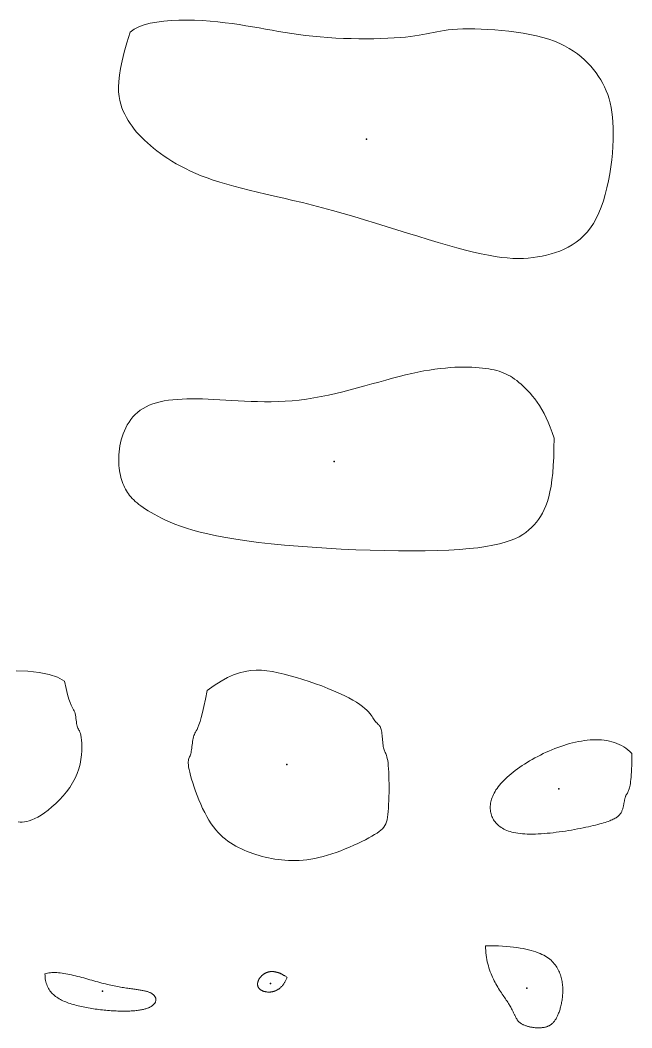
# Model space of a CAD drawing. Header units: millimetres. Extents: x 5 to 144, y 86 to 145.
# Drawn here: x 43.6 to 78.5, y 87.1 to 144.6 of the extents above; entities that cross this region are included whole.
import ezdxf

# ---------------------------------------------------------------- set-up
doc = ezdxf.new("R2010")
doc.units = ezdxf.units.MM
doc.layers.add('CONTOURS', color=1, linetype='Continuous')
doc.layers.add('DIMENSIONS', color=5, linetype='Continuous')

msp = doc.modelspace()

# ---------------------------------------------------------------- linework, layer by layer
at = {"layer": 'CONTOURS', "lineweight": 5}
for points in [[(49.839, 143.936), (49.655, 143.335), (49.504, 142.793), (49.385, 142.305), (49.294, 141.866), (49.231, 141.473), (49.193, 141.12), (49.177, 140.805), (49.182, 140.521), (49.206, 140.265), (49.247, 140.032), (49.301, 139.819), (49.369, 139.62), (49.446, 139.431), (49.532, 139.248), (49.625, 139.07), (49.726, 138.897), (49.835, 138.727), (49.952, 138.56), (50.076, 138.397), (50.209, 138.236), (50.349, 138.078), (50.498, 137.922), (50.655, 137.768), (50.82, 137.615), (50.993, 137.464), (51.175, 137.314), (51.365, 137.164), (51.564, 137.014), (51.772, 136.865), (51.991, 136.718), (52.222, 136.571), (52.465, 136.427), (52.721, 136.284), (52.991, 136.144), (53.276, 136.006), (53.577, 135.872), (53.894, 135.74), (54.229, 135.612), (54.582, 135.488), (54.955, 135.368), (55.347, 135.252), (55.758, 135.139), (56.188, 135.028), (56.636, 134.918), (57.102, 134.807), (57.585, 134.694), (58.084, 134.579), (58.599, 134.459), (59.13, 134.334), (59.675, 134.203), (60.234, 134.064), (60.807, 133.917), (61.393, 133.759), (61.991, 133.591), (62.599, 133.414), (63.213, 133.23), (63.83, 133.042), (64.446, 132.851), (65.058, 132.659), (65.664, 132.469), (66.259, 132.284), (66.841, 132.104), (67.406, 131.933), (67.951, 131.773), (68.472, 131.625), (68.967, 131.492), (69.432, 131.376), (69.868, 131.278), (70.276, 131.197), (70.659, 131.131), (71.019, 131.081), (71.359, 131.046), (71.68, 131.024), (71.985, 131.016), (72.277, 131.021), (72.556, 131.037), (72.827, 131.065), (73.09, 131.103), (73.348, 131.151), (73.603, 131.208), (73.857, 131.275), (74.108, 131.352), (74.355, 131.442), (74.598, 131.545), (74.836, 131.663), (75.067, 131.797), (75.291, 131.948), (75.507, 132.119), (75.714, 132.309), (75.911, 132.522), (76.097, 132.757), (76.271, 133.017), (76.433, 133.303), (76.581, 133.615), (76.716, 133.95), (76.838, 134.304), (76.947, 134.674), (77.044, 135.056), (77.129, 135.448), (77.202, 135.844), (77.263, 136.243), (77.313, 136.64), (77.351, 137.031), (77.379, 137.414), (77.396, 137.784), (77.402, 138.138), (77.398, 138.473), (77.384, 138.79), (77.36, 139.089), (77.326, 139.372), (77.282, 139.641), (77.228, 139.895), (77.163, 140.138), (77.089, 140.37), (77.004, 140.592), (76.909, 140.806), (76.804, 141.013), (76.689, 141.215), (76.564, 141.413), (76.429, 141.607), (76.283, 141.799), (76.125, 141.987), (75.955, 142.171), (75.772, 142.35), (75.575, 142.524), (75.363, 142.692), (75.134, 142.852), (74.89, 143.006), (74.627, 143.15), (74.347, 143.286), (74.047, 143.412), (73.726, 143.528), (73.385, 143.633), (73.024, 143.727), (72.646, 143.809), (72.256, 143.881), (71.857, 143.943), (71.453, 143.995), (71.048, 144.038), (70.646, 144.071), (70.251, 144.096), (69.867, 144.113), (69.497, 144.121), (69.145, 144.122), (68.815, 144.116), (68.512, 144.103), (68.237, 144.084), (67.986, 144.059), (67.756, 144.03), (67.542, 143.997), (67.338, 143.96), (67.141, 143.922), (66.945, 143.881), (66.747, 143.841), (66.541, 143.8), (66.323, 143.76), (66.089, 143.722), (65.833, 143.687), (65.552, 143.655), (65.24, 143.627), (64.9, 143.604), (64.535, 143.585), (64.148, 143.572), (63.743, 143.563), (63.323, 143.56), (62.892, 143.562), (62.453, 143.569), (62.01, 143.583), (61.565, 143.602), (61.124, 143.628), (60.688, 143.66), (60.261, 143.698), (59.848, 143.743), (59.447, 143.794), (59.058, 143.851), (58.677, 143.911), (58.302, 143.975), (57.932, 144.041), (57.563, 144.108), (57.194, 144.175), (56.822, 144.241), (56.445, 144.305), (56.06, 144.366), (55.666, 144.423), (55.26, 144.476), (54.839, 144.522), (54.404, 144.561), (53.96, 144.592), (53.51, 144.612), (53.061, 144.621), (52.617, 144.617), (52.182, 144.598), (51.763, 144.563), (51.364, 144.511), (50.989, 144.44), (50.645, 144.348), (50.335, 144.235), (50.065, 144.098), (49.839, 143.936)], [(74.025, 120.762), (73.921, 121.083), (73.812, 121.384), (73.697, 121.666), (73.577, 121.929), (73.454, 122.175), (73.327, 122.403), (73.197, 122.616), (73.066, 122.814), (72.933, 122.997), (72.799, 123.166), (72.665, 123.323), (72.532, 123.468), (72.399, 123.602), (72.269, 123.725), (72.141, 123.84), (72.016, 123.945), (71.893, 124.043), (71.773, 124.133), (71.653, 124.215), (71.533, 124.291), (71.412, 124.359), (71.289, 124.422), (71.163, 124.479), (71.034, 124.53), (70.9, 124.576), (70.76, 124.617), (70.614, 124.653), (70.46, 124.686), (70.298, 124.714), (70.127, 124.739), (69.945, 124.761), (69.753, 124.78), (69.551, 124.796), (69.337, 124.808), (69.112, 124.815), (68.877, 124.817), (68.63, 124.813), (68.373, 124.804), (68.104, 124.788), (67.825, 124.765), (67.534, 124.735), (67.232, 124.697), (66.919, 124.651), (66.595, 124.596), (66.259, 124.531), (65.912, 124.457), (65.554, 124.372), (65.186, 124.279), (64.808, 124.179), (64.422, 124.074), (64.028, 123.964), (63.628, 123.852), (63.223, 123.739), (62.813, 123.627), (62.399, 123.517), (61.983, 123.41), (61.565, 123.309), (61.147, 123.215), (60.729, 123.129), (60.312, 123.053), (59.898, 122.989), (59.487, 122.937), (59.08, 122.898), (58.676, 122.869), (58.278, 122.852), (57.884, 122.843), (57.495, 122.841), (57.112, 122.847), (56.735, 122.857), (56.364, 122.872), (56, 122.89), (55.643, 122.91), (55.293, 122.931), (54.951, 122.951), (54.617, 122.97), (54.291, 122.986), (53.974, 122.998), (53.666, 123.005), (53.368, 123.006), (53.078, 123.003), (52.799, 122.993), (52.529, 122.976), (52.269, 122.953), (52.02, 122.921), (51.78, 122.883), (51.552, 122.835), (51.334, 122.779), (51.127, 122.714), (50.931, 122.639), (50.746, 122.554), (50.573, 122.458), (50.411, 122.352), (50.262, 122.234), (50.123, 122.106), (49.996, 121.969), (49.879, 121.823), (49.773, 121.671), (49.677, 121.512), (49.591, 121.349), (49.513, 121.181), (49.445, 121.01), (49.386, 120.837), (49.335, 120.662), (49.292, 120.488), (49.257, 120.315), (49.228, 120.144), (49.207, 119.975), (49.193, 119.811), (49.185, 119.651), (49.183, 119.495), (49.186, 119.343), (49.195, 119.195), (49.209, 119.052), (49.229, 118.913), (49.252, 118.778), (49.28, 118.647), (49.313, 118.521), (49.348, 118.399), (49.388, 118.281), (49.43, 118.168), (49.476, 118.059), (49.524, 117.954), (49.574, 117.854), (49.627, 117.757), (49.683, 117.665), (49.743, 117.575), (49.808, 117.487), (49.879, 117.402), (49.955, 117.317), (50.039, 117.233), (50.13, 117.149), (50.229, 117.065), (50.337, 116.98), (50.455, 116.893), (50.584, 116.803), (50.723, 116.711), (50.875, 116.616), (51.039, 116.516), (51.216, 116.413), (51.41, 116.306), (51.623, 116.196), (51.856, 116.084), (52.113, 115.97), (52.396, 115.856), (52.706, 115.741), (53.048, 115.627), (53.422, 115.514), (53.832, 115.402), (54.279, 115.294), (54.767, 115.188), (55.298, 115.086), (55.873, 114.989), (56.497, 114.897), (57.168, 114.811), (57.884, 114.731), (58.636, 114.657), (59.419, 114.59), (60.224, 114.53), (61.046, 114.477), (61.877, 114.432), (62.71, 114.395), (63.538, 114.365), (64.355, 114.344), (65.154, 114.332), (65.927, 114.328), (66.668, 114.334), (67.37, 114.349), (68.026, 114.374), (68.629, 114.408), (69.179, 114.453), (69.678, 114.507), (70.13, 114.571), (70.538, 114.643), (70.905, 114.725), (71.234, 114.815), (71.529, 114.913), (71.792, 115.019), (72.026, 115.133), (72.236, 115.255), (72.424, 115.383), (72.592, 115.519), (72.746, 115.661), (72.886, 115.809), (73.018, 115.964), (73.142, 116.126), (73.258, 116.297), (73.367, 116.481), (73.469, 116.681), (73.562, 116.9), (73.648, 117.14), (73.725, 117.404), (73.794, 117.697), (73.854, 118.019), (73.906, 118.376), (73.948, 118.768), (73.981, 119.2), (74.006, 119.674), (74.02, 120.194), (74.025, 120.762)], [(54.225, 106.358), (54.134, 105.863), (54.048, 105.445), (53.969, 105.097), (53.896, 104.811), (53.828, 104.58), (53.766, 104.396), (53.709, 104.251), (53.658, 104.138), (53.612, 104.049), (53.57, 103.977), (53.534, 103.914), (53.502, 103.852), (53.475, 103.784), (53.451, 103.708), (53.432, 103.625), (53.415, 103.536), (53.4, 103.443), (53.387, 103.347), (53.376, 103.251), (53.365, 103.156), (53.354, 103.062), (53.342, 102.972), (53.329, 102.888), (53.314, 102.81), (53.296, 102.741), (53.276, 102.681), (53.255, 102.627), (53.233, 102.577), (53.211, 102.529), (53.191, 102.478), (53.175, 102.424), (53.162, 102.362), (53.155, 102.29), (53.154, 102.206), (53.161, 102.106), (53.176, 101.988), (53.201, 101.849), (53.238, 101.687), (53.285, 101.502), (53.342, 101.299), (53.409, 101.08), (53.485, 100.848), (53.57, 100.608), (53.661, 100.362), (53.76, 100.113), (53.865, 99.865), (53.975, 99.621), (54.091, 99.385), (54.21, 99.159), (54.333, 98.947), (54.458, 98.752), (54.587, 98.571), (54.719, 98.405), (54.853, 98.252), (54.991, 98.112), (55.131, 97.982), (55.273, 97.864), (55.419, 97.754), (55.567, 97.653), (55.718, 97.559), (55.871, 97.471), (56.027, 97.389), (56.186, 97.312), (56.347, 97.238), (56.511, 97.169), (56.677, 97.104), (56.846, 97.044), (57.017, 96.987), (57.191, 96.935), (57.367, 96.887), (57.546, 96.843), (57.727, 96.804), (57.911, 96.769), (58.098, 96.738), (58.287, 96.711), (58.479, 96.688), (58.673, 96.671), (58.871, 96.659), (59.073, 96.653), (59.278, 96.653), (59.487, 96.661), (59.701, 96.675), (59.92, 96.698), (60.144, 96.73), (60.374, 96.77), (60.609, 96.82), (60.85, 96.88), (61.097, 96.95), (61.348, 97.029), (61.602, 97.117), (61.855, 97.211), (62.107, 97.31), (62.354, 97.413), (62.595, 97.519), (62.827, 97.625), (63.049, 97.732), (63.258, 97.837), (63.452, 97.939), (63.629, 98.036), (63.787, 98.128), (63.925, 98.215), (64.045, 98.299), (64.149, 98.382), (64.237, 98.466), (64.311, 98.554), (64.373, 98.647), (64.423, 98.748), (64.465, 98.859), (64.498, 98.982), (64.524, 99.12), (64.545, 99.274), (64.562, 99.446), (64.576, 99.639), (64.588, 99.848), (64.597, 100.07), (64.604, 100.302), (64.608, 100.54), (64.61, 100.781), (64.609, 101.02), (64.606, 101.254), (64.6, 101.479), (64.591, 101.692), (64.58, 101.889), (64.567, 102.067), (64.551, 102.222), (64.532, 102.354), (64.512, 102.466), (64.49, 102.561), (64.467, 102.641), (64.444, 102.709), (64.42, 102.768), (64.397, 102.822), (64.374, 102.871), (64.352, 102.92), (64.332, 102.971), (64.313, 103.026), (64.296, 103.089), (64.282, 103.161), (64.27, 103.241), (64.259, 103.327), (64.25, 103.418), (64.241, 103.512), (64.233, 103.608), (64.224, 103.703), (64.215, 103.798), (64.204, 103.889), (64.192, 103.975), (64.178, 104.056), (64.162, 104.128), (64.143, 104.192), (64.121, 104.246), (64.096, 104.294), (64.07, 104.335), (64.041, 104.372), (64.01, 104.406), (63.978, 104.439), (63.944, 104.47), (63.91, 104.503), (63.874, 104.539), (63.838, 104.578), (63.801, 104.623), (63.764, 104.674), (63.727, 104.733), (63.686, 104.799), (63.639, 104.872), (63.584, 104.952), (63.518, 105.038), (63.439, 105.131), (63.345, 105.23), (63.232, 105.335), (63.099, 105.445), (62.943, 105.561), (62.761, 105.682), (62.55, 105.808), (62.31, 105.938), (62.043, 106.072), (61.751, 106.208), (61.438, 106.345), (61.109, 106.48), (60.766, 106.614), (60.413, 106.744), (60.054, 106.869), (59.692, 106.988), (59.331, 107.099), (58.974, 107.201), (58.625, 107.293), (58.288, 107.373), (57.962, 107.438), (57.645, 107.487), (57.334, 107.515), (57.025, 107.52), (56.714, 107.499), (56.399, 107.448), (56.076, 107.365), (55.742, 107.247), (55.393, 107.09), (55.026, 106.892), (54.638, 106.649), (54.225, 106.358)], [(78.464, 102.756), (78.355, 102.865), (78.242, 102.965), (78.124, 103.056), (78.001, 103.139), (77.874, 103.214), (77.742, 103.28), (77.607, 103.339), (77.468, 103.39), (77.326, 103.433), (77.18, 103.469), (77.032, 103.498), (76.88, 103.52), (76.726, 103.535), (76.569, 103.544), (76.41, 103.547), (76.249, 103.543), (76.086, 103.534), (75.922, 103.519), (75.756, 103.499), (75.589, 103.473), (75.421, 103.442), (75.253, 103.407), (75.084, 103.366), (74.914, 103.322), (74.744, 103.273), (74.575, 103.22), (74.405, 103.163), (74.237, 103.103), (74.069, 103.039), (73.902, 102.971), (73.736, 102.901), (73.572, 102.828), (73.41, 102.752), (73.25, 102.673), (73.092, 102.593), (72.936, 102.51), (72.784, 102.425), (72.634, 102.338), (72.487, 102.249), (72.344, 102.16), (72.205, 102.069), (72.07, 101.977), (71.939, 101.884), (71.812, 101.79), (71.69, 101.696), (71.573, 101.602), (71.461, 101.508), (71.355, 101.414), (71.254, 101.32), (71.159, 101.226), (71.07, 101.133), (70.987, 101.041), (70.91, 100.949), (70.839, 100.859), (70.773, 100.768), (70.713, 100.679), (70.659, 100.591), (70.609, 100.503), (70.565, 100.416), (70.526, 100.33), (70.492, 100.245), (70.463, 100.161), (70.438, 100.078), (70.419, 99.996), (70.403, 99.916), (70.393, 99.836), (70.386, 99.757), (70.384, 99.68), (70.387, 99.604), (70.393, 99.529), (70.403, 99.455), (70.417, 99.382), (70.434, 99.311), (70.456, 99.242), (70.481, 99.173), (70.509, 99.107), (70.541, 99.041), (70.576, 98.978), (70.616, 98.916), (70.659, 98.855), (70.706, 98.797), (70.758, 98.741), (70.813, 98.686), (70.873, 98.634), (70.937, 98.584), (71.006, 98.537), (71.079, 98.491), (71.158, 98.449), (71.24, 98.409), (71.328, 98.371), (71.421, 98.336), (71.519, 98.304), (71.622, 98.275), (71.731, 98.249), (71.845, 98.226), (71.964, 98.206), (72.089, 98.19), (72.22, 98.176), (72.357, 98.167), (72.499, 98.16), (72.648, 98.158), (72.801, 98.158), (72.959, 98.162), (73.121, 98.168), (73.287, 98.178), (73.456, 98.19), (73.627, 98.204), (73.8, 98.221), (73.975, 98.24), (74.15, 98.261), (74.326, 98.284), (74.502, 98.309), (74.677, 98.335), (74.85, 98.362), (75.022, 98.391), (75.192, 98.42), (75.358, 98.451), (75.521, 98.482), (75.68, 98.514), (75.835, 98.546), (75.984, 98.578), (76.128, 98.61), (76.266, 98.642), (76.397, 98.674), (76.521, 98.706), (76.638, 98.737), (76.748, 98.767), (76.851, 98.798), (76.947, 98.828), (77.037, 98.857), (77.122, 98.887), (77.2, 98.916), (77.273, 98.946), (77.34, 98.975), (77.403, 99.004), (77.461, 99.034), (77.514, 99.063), (77.562, 99.093), (77.607, 99.123), (77.648, 99.153), (77.685, 99.184), (77.719, 99.215), (77.75, 99.247), (77.778, 99.279), (77.804, 99.312), (77.827, 99.346), (77.848, 99.38), (77.867, 99.415), (77.884, 99.451), (77.9, 99.488), (77.915, 99.526), (77.929, 99.564), (77.942, 99.603), (77.953, 99.643), (77.964, 99.682), (77.974, 99.723), (77.983, 99.763), (77.992, 99.803), (78.001, 99.844), (78.008, 99.884), (78.016, 99.924), (78.024, 99.964), (78.031, 100.003), (78.038, 100.042), (78.046, 100.08), (78.053, 100.117), (78.061, 100.153), (78.07, 100.188), (78.078, 100.222), (78.088, 100.255), (78.098, 100.287), (78.108, 100.317), (78.12, 100.346), (78.133, 100.373), (78.146, 100.398), (78.161, 100.422), (78.176, 100.446), (78.192, 100.471), (78.209, 100.498), (78.226, 100.527), (78.244, 100.56), (78.261, 100.597), (78.279, 100.639), (78.297, 100.688), (78.314, 100.743), (78.331, 100.807), (78.348, 100.879), (78.364, 100.961), (78.379, 101.053), (78.393, 101.157), (78.407, 101.273), (78.419, 101.403), (78.43, 101.547), (78.44, 101.705), (78.448, 101.88), (78.455, 102.072), (78.46, 102.281), (78.463, 102.509), (78.464, 102.756)], [(70.115, 91.791), (70.117, 91.651), (70.124, 91.513), (70.135, 91.379), (70.15, 91.247), (70.169, 91.118), (70.191, 90.993), (70.217, 90.87), (70.246, 90.749), (70.277, 90.632), (70.312, 90.517), (70.349, 90.405), (70.389, 90.296), (70.43, 90.189), (70.474, 90.085), (70.519, 89.984), (70.566, 89.885), (70.614, 89.788), (70.663, 89.694), (70.713, 89.603), (70.763, 89.513), (70.814, 89.427), (70.865, 89.342), (70.917, 89.26), (70.968, 89.18), (71.018, 89.102), (71.068, 89.027), (71.118, 88.954), (71.166, 88.883), (71.213, 88.814), (71.258, 88.747), (71.302, 88.682), (71.344, 88.619), (71.384, 88.558), (71.422, 88.499), (71.457, 88.442), (71.491, 88.386), (71.522, 88.333), (71.552, 88.281), (71.579, 88.231), (71.606, 88.183), (71.63, 88.136), (71.653, 88.091), (71.675, 88.048), (71.696, 88.006), (71.716, 87.965), (71.734, 87.926), (71.752, 87.889), (71.769, 87.852), (71.786, 87.817), (71.802, 87.784), (71.818, 87.751), (71.833, 87.72), (71.849, 87.69), (71.864, 87.661), (71.88, 87.633), (71.896, 87.606), (71.912, 87.58), (71.928, 87.555), (71.945, 87.53), (71.963, 87.507), (71.982, 87.484), (72.001, 87.463), (72.022, 87.441), (72.043, 87.421), (72.066, 87.401), (72.091, 87.382), (72.117, 87.363), (72.144, 87.345), (72.173, 87.328), (72.203, 87.311), (72.235, 87.294), (72.267, 87.278), (72.301, 87.263), (72.336, 87.249), (72.372, 87.235), (72.409, 87.221), (72.447, 87.209), (72.485, 87.196), (72.524, 87.185), (72.564, 87.174), (72.605, 87.164), (72.646, 87.155), (72.687, 87.146), (72.729, 87.138), (72.772, 87.131), (72.814, 87.124), (72.857, 87.119), (72.899, 87.114), (72.942, 87.109), (72.985, 87.106), (73.027, 87.103), (73.07, 87.101), (73.112, 87.1), (73.154, 87.1), (73.195, 87.101), (73.236, 87.102), (73.277, 87.105), (73.316, 87.108), (73.356, 87.112), (73.394, 87.117), (73.432, 87.123), (73.469, 87.129), (73.505, 87.137), (73.54, 87.146), (73.575, 87.156), (73.609, 87.167), (73.643, 87.179), (73.675, 87.192), (73.707, 87.206), (73.739, 87.222), (73.769, 87.238), (73.799, 87.257), (73.829, 87.276), (73.858, 87.297), (73.886, 87.319), (73.914, 87.342), (73.941, 87.367), (73.967, 87.394), (73.993, 87.422), (74.019, 87.452), (74.044, 87.483), (74.068, 87.515), (74.092, 87.55), (74.116, 87.586), (74.139, 87.624), (74.162, 87.664), (74.184, 87.705), (74.205, 87.748), (74.227, 87.793), (74.248, 87.84), (74.268, 87.889), (74.288, 87.94), (74.308, 87.993), (74.328, 88.048), (74.347, 88.105), (74.365, 88.164), (74.383, 88.224), (74.4, 88.286), (74.416, 88.35), (74.432, 88.415), (74.446, 88.481), (74.46, 88.549), (74.473, 88.618), (74.484, 88.688), (74.494, 88.759), (74.503, 88.831), (74.511, 88.904), (74.517, 88.978), (74.522, 89.052), (74.525, 89.127), (74.527, 89.203), (74.527, 89.279), (74.525, 89.356), (74.521, 89.432), (74.515, 89.509), (74.507, 89.586), (74.497, 89.663), (74.485, 89.74), (74.471, 89.817), (74.454, 89.893), (74.435, 89.969), (74.414, 90.045), (74.39, 90.121), (74.363, 90.195), (74.334, 90.269), (74.302, 90.342), (74.267, 90.415), (74.228, 90.486), (74.187, 90.557), (74.142, 90.626), (74.093, 90.694), (74.04, 90.761), (73.982, 90.827), (73.92, 90.891), (73.853, 90.954), (73.781, 91.015), (73.703, 91.074), (73.62, 91.132), (73.531, 91.188), (73.435, 91.242), (73.334, 91.293), (73.225, 91.343), (73.11, 91.391), (72.987, 91.436), (72.857, 91.479), (72.72, 91.52), (72.574, 91.558), (72.42, 91.594), (72.258, 91.627), (72.087, 91.657), (71.907, 91.684), (71.718, 91.709), (71.519, 91.73), (71.311, 91.748), (71.093, 91.764), (70.864, 91.776), (70.625, 91.784), (70.376, 91.789), (70.115, 91.791)], [(58.794, 89.979), (58.763, 90.001), (58.733, 90.022), (58.702, 90.042), (58.672, 90.061), (58.643, 90.079), (58.614, 90.097), (58.584, 90.114), (58.556, 90.13), (58.527, 90.146), (58.499, 90.16), (58.471, 90.174), (58.444, 90.187), (58.416, 90.2), (58.389, 90.212), (58.363, 90.223), (58.336, 90.233), (58.31, 90.243), (58.284, 90.252), (58.259, 90.26), (58.233, 90.268), (58.208, 90.275), (58.184, 90.281), (58.159, 90.287), (58.135, 90.293), (58.111, 90.297), (58.088, 90.301), (58.065, 90.305), (58.042, 90.308), (58.019, 90.31), (57.996, 90.312), (57.974, 90.313), (57.952, 90.314), (57.931, 90.314), (57.909, 90.314), (57.888, 90.313), (57.867, 90.311), (57.847, 90.31), (57.827, 90.307), (57.807, 90.305), (57.787, 90.302), (57.768, 90.298), (57.748, 90.294), (57.729, 90.289), (57.711, 90.285), (57.692, 90.279), (57.674, 90.274), (57.657, 90.268), (57.639, 90.261), (57.622, 90.254), (57.605, 90.247), (57.588, 90.24), (57.571, 90.232), (57.555, 90.224), (57.539, 90.215), (57.523, 90.207), (57.508, 90.198), (57.493, 90.188), (57.478, 90.179), (57.463, 90.169), (57.449, 90.159), (57.434, 90.148), (57.42, 90.138), (57.407, 90.127), (57.393, 90.116), (57.38, 90.104), (57.367, 90.093), (57.354, 90.081), (57.342, 90.07), (57.33, 90.058), (57.318, 90.045), (57.306, 90.033), (57.295, 90.021), (57.284, 90.008), (57.273, 89.995), (57.263, 89.982), (57.252, 89.969), (57.242, 89.956), (57.233, 89.943), (57.224, 89.93), (57.215, 89.916), (57.206, 89.903), (57.198, 89.889), (57.19, 89.875), (57.182, 89.861), (57.175, 89.848), (57.168, 89.834), (57.161, 89.82), (57.155, 89.806), (57.149, 89.792), (57.143, 89.778), (57.138, 89.764), (57.134, 89.75), (57.129, 89.736), (57.125, 89.721), (57.122, 89.707), (57.118, 89.693), (57.116, 89.679), (57.113, 89.665), (57.111, 89.651), (57.11, 89.637), (57.109, 89.623), (57.108, 89.609), (57.108, 89.596), (57.108, 89.582), (57.109, 89.568), (57.11, 89.555), (57.112, 89.541), (57.114, 89.528), (57.116, 89.514), (57.119, 89.501), (57.123, 89.488), (57.127, 89.475), (57.131, 89.462), (57.136, 89.449), (57.141, 89.437), (57.147, 89.424), (57.154, 89.412), (57.161, 89.4), (57.168, 89.388), (57.176, 89.376), (57.185, 89.365), (57.194, 89.353), (57.204, 89.342), (57.214, 89.331), (57.225, 89.32), (57.236, 89.31), (57.248, 89.299), (57.26, 89.289), (57.273, 89.279), (57.287, 89.27), (57.301, 89.26), (57.316, 89.251), (57.331, 89.242), (57.347, 89.234), (57.364, 89.225), (57.381, 89.217), (57.399, 89.209), (57.417, 89.202), (57.436, 89.195), (57.455, 89.188), (57.474, 89.182), (57.494, 89.176), (57.515, 89.171), (57.536, 89.166), (57.557, 89.161), (57.579, 89.157), (57.601, 89.153), (57.623, 89.15), (57.646, 89.147), (57.669, 89.145), (57.692, 89.143), (57.716, 89.142), (57.74, 89.141), (57.764, 89.141), (57.788, 89.142), (57.813, 89.143), (57.837, 89.145), (57.862, 89.147), (57.887, 89.15), (57.912, 89.154), (57.937, 89.159), (57.963, 89.164), (57.988, 89.17), (58.013, 89.176), (58.039, 89.183), (58.064, 89.191), (58.09, 89.2), (58.115, 89.21), (58.141, 89.22), (58.166, 89.232), (58.191, 89.244), (58.216, 89.256), (58.241, 89.27), (58.266, 89.285), (58.291, 89.3), (58.316, 89.317), (58.34, 89.334), (58.364, 89.352), (58.388, 89.372), (58.412, 89.392), (58.436, 89.413), (58.459, 89.435), (58.482, 89.458), (58.504, 89.483), (58.527, 89.508), (58.549, 89.534), (58.57, 89.561), (58.591, 89.59), (58.612, 89.619), (58.632, 89.65), (58.652, 89.682), (58.672, 89.715), (58.691, 89.749), (58.709, 89.784), (58.727, 89.821), (58.745, 89.859), (58.762, 89.897), (58.778, 89.938), (58.794, 89.979)], [(44.979, 90.179), (44.982, 90.081), (44.988, 89.987), (44.998, 89.896), (45.013, 89.809), (45.031, 89.725), (45.053, 89.644), (45.079, 89.566), (45.108, 89.492), (45.142, 89.42), (45.178, 89.351), (45.218, 89.286), (45.261, 89.222), (45.308, 89.162), (45.357, 89.104), (45.41, 89.048), (45.465, 88.995), (45.524, 88.945), (45.585, 88.896), (45.649, 88.85), (45.715, 88.806), (45.784, 88.763), (45.855, 88.723), (45.929, 88.685), (46.005, 88.648), (46.083, 88.613), (46.163, 88.579), (46.245, 88.547), (46.329, 88.517), (46.415, 88.488), (46.502, 88.46), (46.591, 88.433), (46.682, 88.407), (46.774, 88.383), (46.867, 88.359), (46.962, 88.336), (47.058, 88.314), (47.155, 88.293), (47.252, 88.273), (47.351, 88.254), (47.45, 88.236), (47.55, 88.218), (47.65, 88.202), (47.751, 88.186), (47.851, 88.172), (47.952, 88.158), (48.053, 88.145), (48.154, 88.133), (48.255, 88.122), (48.355, 88.111), (48.455, 88.102), (48.554, 88.093), (48.652, 88.085), (48.75, 88.078), (48.847, 88.072), (48.943, 88.067), (49.037, 88.063), (49.131, 88.059), (49.223, 88.056), (49.313, 88.054), (49.402, 88.053), (49.49, 88.053), (49.575, 88.053), (49.659, 88.055), (49.74, 88.057), (49.819, 88.06), (49.896, 88.063), (49.971, 88.068), (50.043, 88.073), (50.113, 88.079), (50.181, 88.086), (50.246, 88.094), (50.309, 88.102), (50.37, 88.111), (50.428, 88.12), (50.485, 88.13), (50.539, 88.141), (50.591, 88.153), (50.641, 88.165), (50.689, 88.178), (50.734, 88.191), (50.778, 88.205), (50.82, 88.219), (50.86, 88.234), (50.898, 88.249), (50.934, 88.265), (50.968, 88.281), (51.001, 88.298), (51.031, 88.315), (51.06, 88.333), (51.087, 88.351), (51.112, 88.369), (51.136, 88.388), (51.158, 88.407), (51.179, 88.426), (51.197, 88.446), (51.215, 88.466), (51.23, 88.486), (51.245, 88.507), (51.257, 88.527), (51.269, 88.548), (51.279, 88.569), (51.287, 88.591), (51.294, 88.612), (51.3, 88.634), (51.304, 88.655), (51.307, 88.677), (51.308, 88.699), (51.308, 88.721), (51.306, 88.742), (51.303, 88.764), (51.298, 88.785), (51.292, 88.807), (51.284, 88.828), (51.274, 88.849), (51.264, 88.87), (51.251, 88.891), (51.237, 88.911), (51.222, 88.931), (51.205, 88.951), (51.186, 88.971), (51.166, 88.99), (51.144, 89.008), (51.12, 89.027), (51.095, 89.044), (51.069, 89.062), (51.04, 89.078), (51.01, 89.095), (50.979, 89.11), (50.946, 89.125), (50.911, 89.14), (50.874, 89.153), (50.836, 89.167), (50.796, 89.179), (50.755, 89.191), (50.711, 89.202), (50.666, 89.212), (50.62, 89.222), (50.571, 89.231), (50.521, 89.24), (50.469, 89.249), (50.415, 89.258), (50.359, 89.266), (50.302, 89.275), (50.242, 89.283), (50.181, 89.291), (50.118, 89.3), (50.053, 89.309), (49.986, 89.318), (49.917, 89.327), (49.847, 89.337), (49.774, 89.347), (49.699, 89.358), (49.622, 89.369), (49.544, 89.381), (49.463, 89.394), (49.38, 89.407), (49.295, 89.422), (49.209, 89.437), (49.12, 89.454), (49.028, 89.471), (48.935, 89.49), (48.84, 89.51), (48.742, 89.531), (48.643, 89.554), (48.541, 89.578), (48.437, 89.604), (48.331, 89.631), (48.223, 89.66), (48.113, 89.689), (48.001, 89.72), (47.888, 89.752), (47.774, 89.784), (47.659, 89.816), (47.543, 89.849), (47.427, 89.882), (47.31, 89.914), (47.193, 89.946), (47.076, 89.978), (46.959, 90.009), (46.843, 90.039), (46.727, 90.068), (46.612, 90.095), (46.499, 90.121), (46.386, 90.146), (46.275, 90.168), (46.165, 90.189), (46.058, 90.207), (45.952, 90.222), (45.848, 90.235), (45.747, 90.246), (45.649, 90.253), (45.553, 90.257), (45.461, 90.257), (45.371, 90.254), (45.285, 90.248), (45.203, 90.237), (45.124, 90.222), (45.05, 90.203), (44.979, 90.179)]]:
    msp.add_lwpolyline(points, close=True, dxfattribs=at)
msp.add_lwpolyline([(43.458, 98.857), (43.567, 98.847), (43.683, 98.846), (43.807, 98.857), (43.941, 98.881), (44.084, 98.919), (44.236, 98.973), (44.399, 99.045), (44.573, 99.135), (44.757, 99.246), (44.954, 99.379), (45.16, 99.534), (45.374, 99.709), (45.589, 99.903), (45.802, 100.113), (46.01, 100.338), (46.207, 100.576), (46.39, 100.824), (46.555, 101.082), (46.698, 101.347), (46.815, 101.617), (46.907, 101.889), (46.977, 102.158), (47.026, 102.423), (47.059, 102.677), (47.076, 102.919), (47.081, 103.143), (47.076, 103.347), (47.063, 103.526), (47.044, 103.677), (47.022, 103.8), (46.997, 103.9), (46.97, 103.98), (46.941, 104.045), (46.913, 104.101), (46.885, 104.151), (46.859, 104.2), (46.835, 104.254), (46.814, 104.315), (46.796, 104.388), (46.782, 104.472), (46.77, 104.564), (46.758, 104.661), (46.747, 104.76), (46.734, 104.858), (46.718, 104.954), (46.7, 105.043), (46.677, 105.124), (46.649, 105.193), (46.614, 105.256), (46.573, 105.323), (46.526, 105.406), (46.471, 105.517), (46.41, 105.667), (46.34, 105.868), (46.263, 106.132), (46.178, 106.471), (46.085, 106.896), (46.085, 106.896), (45.7, 107.111), (45.212, 107.271), (44.64, 107.382), (44.005, 107.451), (43.329, 107.481)], dxfattribs=at)
at = {"layer": 'DIMENSIONS'}
for p in [(63.324, 137.818), (61.487, 119.429), (58.772, 102.139), (74.29, 100.747), (48.252, 89.194), (57.84, 89.637), (72.47, 89.371)]:
    msp.add_point(p, dxfattribs=at)

doc.saveas('drawing.dxf')
